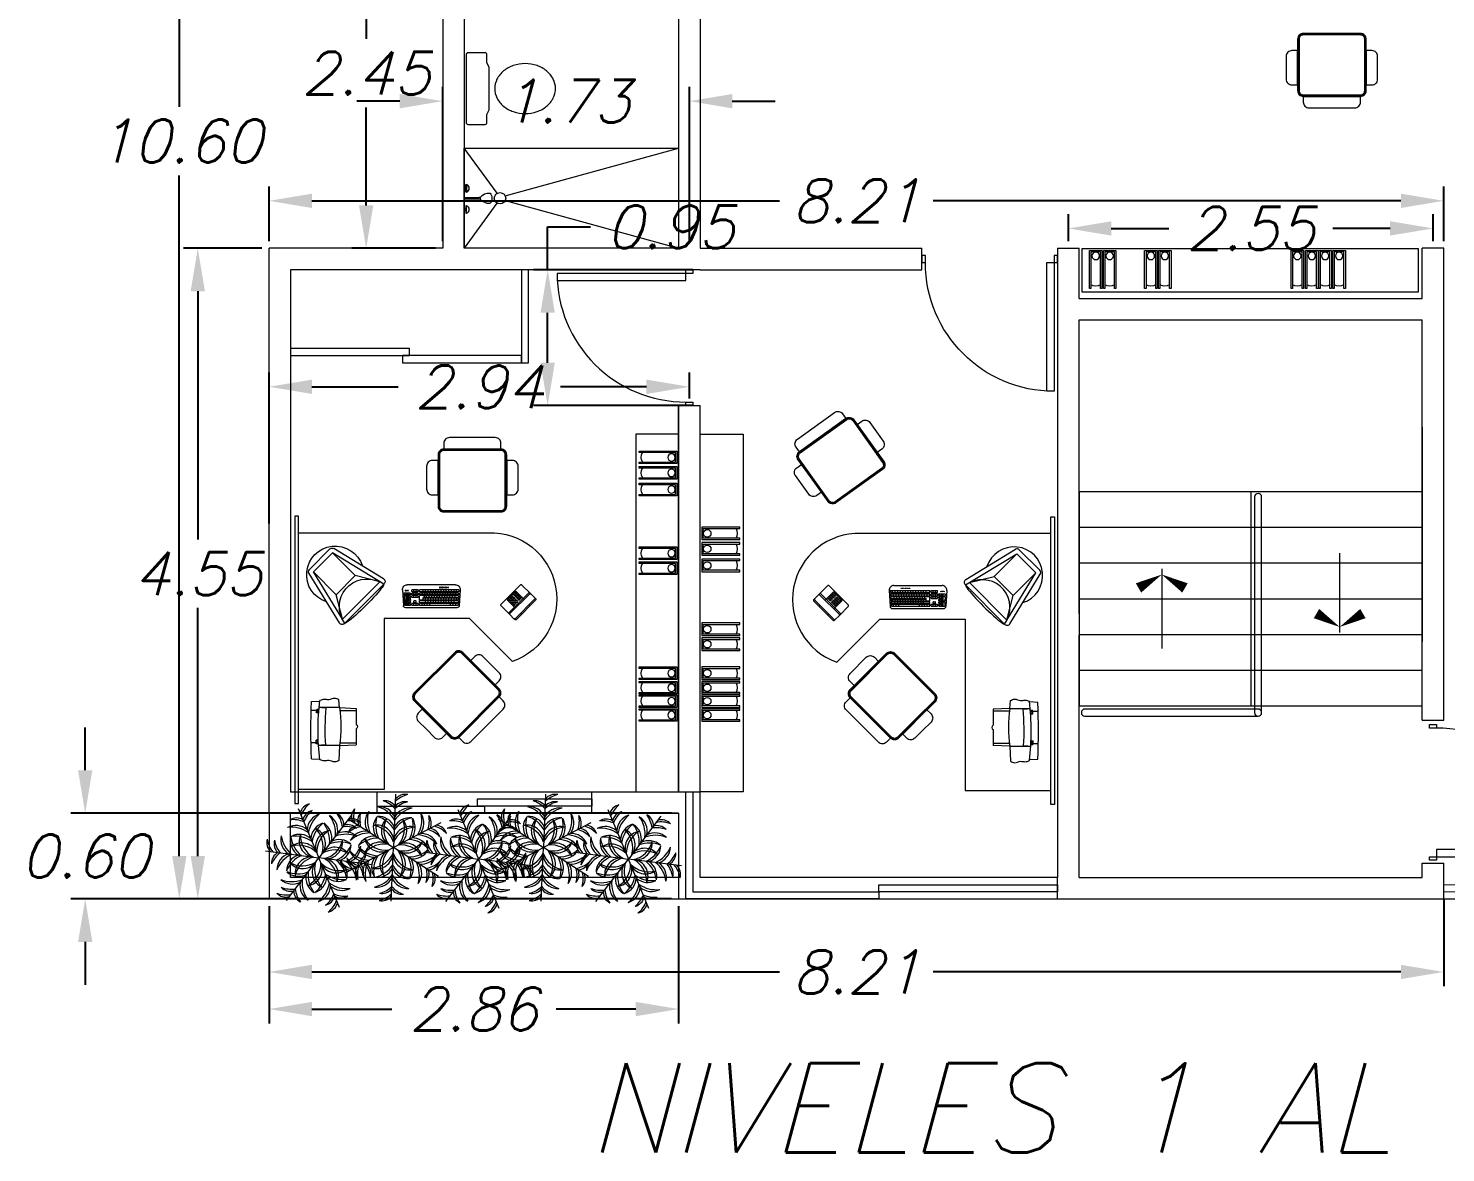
# Model space of a CAD drawing. Header units: millimetres. Extents: x 94 to 362, y 157 to 221.
# Drawn here: x 331.37 to 341.28, y 184.07 to 191.93 of the extents above; entities that cross this region are included whole.
import ezdxf

# ---------------------------------------------------------------- set-up
doc = ezdxf.new("R2010")
doc.units = ezdxf.units.MM
doc.layers.get('0').update_dxf_attribs({"lineweight": 9})
doc.layers.get('Defpoints').update_dxf_attribs({"lineweight": 9})
for name, color, linetype, lineweight in [('ARBOL', 3, 'Continuous', 9), ('eq', 5, 'Continuous', 9), ('puertas y muebles', 6, 'Continuous', 9)]:
    doc.layers.add(name, color=color, linetype=linetype, lineweight=lineweight)
doc.styles.get("Standard").update_dxf_attribs({"font": 'romans.shx', "oblique": 15})
doc.dimstyles.get("Standard").update_dxf_attribs({"dimtxt": 0.3, "dimasz": 0.3, "dimexe": 0.1, "dimexo": 0.05, "dimgap": 0.09, "dimtad": 0, "dimtih": 1, "dimtoh": 1, "dimzin": 0, "dimdsep": 46, "dimtxsty": 'Standard', "dimcen": 0.09, "dimadec": 0, "dimazin": 0, "dimtfac": 1, "dimtofl": 0, "dimtmove": 0, "dimatfit": 3, "dimfxl": 1, "dimtolj": 1, "dimtzin": 0, "dimarcsym": 0})

# ---------------------------------------------------------------- blocks, each defined once
blk = doc.blocks.new('S39')
for points in [[(-0.25, -0.1), (-0.25, -0.05, -0.414214), (-0.2, 0), (0.2, 0, -0.414214), (0.25, -0.05), (0.25, -0.1), (-0.25, -0.1)], [(-0.3, -0.4), (-0.3, -0.15, -0.414214), (-0.25, -0.1), (0.25, -0.1, -0.414214), (0.3, -0.15), (0.3, -0.6, -0.414214), (0.25, -0.65), (-0.25, -0.65, -0.414214), (-0.3, -0.6), (-0.3, -0.4)], [(-0.4, -0.35), (-0.4, -0.25, -0.414214), (-0.35, -0.2), (-0.3, -0.2), (-0.3, -0.5), (-0.35, -0.5, -0.414214), (-0.4, -0.45), (-0.4, -0.35)], [(0.3, -0.35), (0.3, -0.2), (0.35, -0.2, -0.414214), (0.4, -0.25), (0.4, -0.45, -0.414214), (0.35, -0.5), (0.3, -0.5), (0.3, -0.35)]]:
    blk.add_lwpolyline(points, format="xyb")
for points in [[(-0.296, -0.4), (-0.296, -0.15, -0.414214), (-0.25, -0.104), (0.25, -0.104, -0.414214), (0.296, -0.15), (0.296, -0.6, -0.414214), (0.25, -0.646), (-0.25, -0.646, -0.414214), (-0.296, -0.6)], [(-0.287, -0.4), (-0.287, -0.15, -0.414214), (-0.25, -0.113), (0.25, -0.113, -0.414214), (0.287, -0.15), (0.287, -0.6, -0.414214), (0.25, -0.637), (-0.25, -0.637, -0.414214), (-0.287, -0.6)]]:
    blk.add_lwpolyline(points, format="xyb", close=True)
blk = doc.blocks.new('MODULO_ESQUINERO')
at = {"layer": 'puertas y muebles'}
for p, q in [((0.2576, -0.0778), (0.114, -0.2212)), ((0.6314, -0.2867), (0.2853, -0.0745)), ((1.1809, -0.0917), (1.1784, -0.1501)), ((1.2434, -0.1284), (1.2434, -0.0896)), ((1.4684, -0.125), (1.4684, -0.0885)), ((1.5809, -0.0917), (1.5834, -0.1501)), ((0.2749, -0.1051), (0.1413, -0.2385)), ((0.4338, -0.2643), (0.2749, -0.1051)), ((0.6051, -0.3076), (0.2749, -0.1051)), ((1.2234, -0.2877), (1.2234, -0.1452)), ((1.2259, -0.1952), (1.2259, -0.1651)), ((1.2359, -0.1441), (1.2359, -0.129)), ((1.2434, -0.1434), (1.2434, -0.1284)), ((1.2534, -0.1426), (1.2534, -0.1276)), ((1.2609, -0.1395), (1.2609, -0.127)), ((1.4509, -0.1367), (1.4509, -0.1242)), ((1.4584, -0.1395), (1.4584, -0.1245)), ((1.4684, -0.14), (1.4684, -0.125)), ((1.4759, -0.1404), (1.4759, -0.1254)), ((1.4859, -0.1911), (1.4859, -0.1611)), ((1.4884, -0.2877), (1.4884, -0.1412)), ((0.3224, -0.5952), (0.1107, -0.2488)), ((0.3602, -0.5967), (0.1413, -0.2385)), ((0.3002, -0.3977), (0.1413, -0.2385)), ((0.4338, -0.2643), (0.3002, -0.3977)), ((0.6051, -0.3076), (0.4338, -0.2643)), ((1.2234, -0.2877), (1.1684, -0.2827)), ((1.2234, -0.2877), (1.2284, -0.4039)), ((1.2434, -0.2905), (1.2434, -0.4039)), ((1.4684, -0.2905), (1.4684, -0.4039)), ((1.4884, -0.2877), (1.4834, -0.4039)), ((1.4884, -0.2877), (1.5934, -0.2827)), ((0.6051, -0.3076), (0.3433, -0.5691)), ((0.6355, -0.3218), (0.3575, -0.5994)), ((0.3433, -0.5691), (0.3002, -0.3977)), ((1.2284, -0.4039), (1.3407, -0.4039)), ((1.3712, -0.4039), (1.4834, -0.4039)), ((0.3642, -1.0976), (0.3642, -0.7611)), ((0.399, -0.7282), (0.5089, -0.7341)), ((0.4222, -0.7817), (0.4222, -0.7402)), ((0.4354, -0.7531), (0.4222, -0.7531)), ((0.4354, -0.7632), (0.4222, -0.7632)), ((0.4354, -0.7734), (0.4222, -0.7734)), ((0.4335, -0.7835), (0.424, -0.7835)), ((0.4241, -0.7383), (0.4336, -0.7389)), ((0.4354, -0.7817), (0.4354, -0.7407)), ((0.4404, -0.7817), (0.4404, -0.7412)), ((0.4719, -0.7531), (0.4404, -0.7531)), ((0.4536, -0.7632), (0.4404, -0.7632)), ((0.4536, -0.7734), (0.4404, -0.7734)), ((0.4518, -0.7835), (0.4423, -0.7835)), ((0.4424, -0.7393), (0.4701, -0.7408)), ((0.4536, -0.7817), (0.4536, -0.7531)), ((0.4587, -0.7817), (0.4587, -0.7531)), ((0.4719, -0.7632), (0.4587, -0.7632)), ((0.4719, -0.7734), (0.4587, -0.7734)), ((0.47, -0.7835), (0.4606, -0.7835)), ((0.4719, -0.7817), (0.4719, -0.7427)), ((0.4769, -0.7817), (0.4769, -0.7432)), ((0.5084, -0.7531), (0.4769, -0.7531)), ((0.4901, -0.7632), (0.4769, -0.7632)), ((0.4901, -0.7734), (0.4769, -0.7734)), ((0.4883, -0.7835), (0.4788, -0.7835)), ((0.4789, -0.7413), (0.5066, -0.7428)), ((0.4901, -0.7817), (0.4901, -0.7531)), ((0.4952, -0.7817), (0.4952, -0.7531)), ((0.5084, -0.7632), (0.4952, -0.7632)), ((0.5084, -0.7734), (0.4952, -0.7734)), ((0.5065, -0.7835), (0.4971, -0.7835)), ((0.5084, -0.7817), (0.5084, -0.7447)), ((0.5254, -1.1081), (0.5254, -0.7506)), ((0.3994, -0.8358), (0.3994, -0.795)), ((0.4126, -0.808), (0.3994, -0.808)), ((0.4126, -0.8228), (0.3994, -0.8228)), ((0.3994, -1.1205), (0.3994, -0.8491)), ((0.4126, -0.8719), (0.3994, -0.8719)), ((0.4126, -0.89), (0.3994, -0.89)), ((0.4107, -0.7931), (0.4013, -0.7931)), ((0.4107, -0.8376), (0.4013, -0.8376)), ((0.4107, -0.8472), (0.4013, -0.8472)), ((0.4126, -0.8358), (0.4126, -0.795)), ((0.4126, -1.12), (0.4126, -0.8491)), ((0.4222, -0.8358), (0.4222, -0.795)), ((0.4354, -0.808), (0.4222, -0.808)), ((0.4354, -0.8228), (0.4222, -0.8228)), ((0.4222, -1.1185), (0.4222, -0.8491)), ((0.4354, -0.8654), (0.4222, -0.8654)), ((0.4354, -0.8835), (0.4222, -0.8835)), ((0.4335, -0.7931), (0.424, -0.7931)), ((0.4335, -0.8376), (0.424, -0.8376)), ((0.4335, -0.8472), (0.424, -0.8472)), ((0.4354, -0.8358), (0.4354, -0.795)), ((0.4354, -1.118), (0.4354, -0.8491)), ((0.4404, -0.8358), (0.4404, -0.795)), ((0.4536, -0.808), (0.4404, -0.808)), ((0.4536, -0.8228), (0.4404, -0.8228)), ((0.4404, -1.1175), (0.4404, -0.8491)), ((0.4536, -0.8814), (0.4404, -0.8814)), ((0.4518, -0.7931), (0.4423, -0.7931)), ((0.4518, -0.8376), (0.4423, -0.8376)), ((0.47, -0.8472), (0.4423, -0.8472)), ((0.4536, -0.8358), (0.4536, -0.795)), ((0.4536, -1.117), (0.4536, -0.8719)), ((0.4719, -0.8719), (0.4536, -0.8719)), ((0.4587, -1.1165), (0.4587, -0.8719)), ((0.4719, -0.89), (0.4587, -0.89)), ((0.4719, -1.116), (0.4719, -0.8491)), ((0.4769, -0.8209), (0.4769, -0.8098)), ((0.4769, -1.1155), (0.4769, -0.8491)), ((0.4901, -0.89), (0.4769, -0.89)), ((0.4883, -0.808), (0.4788, -0.808)), ((0.4883, -0.8228), (0.4788, -0.8228)), ((0.4883, -0.8472), (0.4788, -0.8472)), ((0.4901, -0.8209), (0.4901, -0.8098)), ((0.4901, -1.115), (0.4901, -0.8491)), ((0.4952, -0.8358), (0.4952, -0.795)), ((0.5084, -0.808), (0.4952, -0.808)), ((0.5084, -0.8228), (0.4952, -0.8228)), ((0.4952, -1.1146), (0.4952, -0.8491)), ((0.5084, -0.865), (0.4952, -0.865)), ((0.5084, -0.883), (0.4952, -0.883)), ((0.5065, -0.7931), (0.4971, -0.7931)), ((0.5065, -0.8376), (0.4971, -0.8376)), ((0.5065, -0.8472), (0.4971, -0.8472)), ((0.5084, -0.8358), (0.5084, -0.795)), ((0.5084, -1.114), (0.5084, -0.8491)), ((0.4126, -0.9081), (0.3994, -0.9081)), ((0.4126, -0.9261), (0.3994, -0.9261)), ((0.4126, -0.9442), (0.3994, -0.9442)), ((0.4126, -0.9622), (0.3994, -0.9622)), ((0.4126, -0.9803), (0.3994, -0.9803)), ((0.4354, -0.9015), (0.4222, -0.9015)), ((0.4354, -0.9196), (0.4222, -0.9196)), ((0.4354, -0.9376), (0.4222, -0.9376)), ((0.4354, -0.9557), (0.4222, -0.9557)), ((0.4354, -0.9737), (0.4222, -0.9737)), ((0.4536, -0.8971), (0.4404, -0.8971)), ((0.4536, -0.9152), (0.4404, -0.9152)), ((0.4536, -0.9332), (0.4404, -0.9332)), ((0.4536, -0.9513), (0.4404, -0.9513)), ((0.4536, -0.9694), (0.4404, -0.9694)), ((0.4536, -0.9874), (0.4404, -0.9874)), ((0.4719, -0.9081), (0.4587, -0.9081)), ((0.4719, -0.9261), (0.4587, -0.9261)), ((0.4719, -0.9442), (0.4587, -0.9442)), ((0.4719, -0.9622), (0.4587, -0.9622)), ((0.4719, -0.9803), (0.4587, -0.9803)), ((0.4901, -0.9081), (0.4769, -0.9081)), ((0.4901, -0.9261), (0.4769, -0.9261)), ((0.4901, -0.9442), (0.4769, -0.9442)), ((0.4901, -0.9622), (0.4769, -0.9622)), ((0.4901, -0.9803), (0.4769, -0.9803)), ((0.5084, -0.9011), (0.4952, -0.9011)), ((0.5084, -0.9191), (0.4952, -0.9191)), ((0.4126, -0.9984), (0.3994, -0.9984)), ((0.4126, -1.0164), (0.3994, -1.0164)), ((0.4126, -1.0345), (0.3994, -1.0345)), ((0.4126, -1.0525), (0.3994, -1.0525)), ((0.4126, -1.0706), (0.3994, -1.0706)), ((0.4126, -1.0887), (0.3994, -1.0887)), ((0.4354, -0.9918), (0.4222, -0.9918)), ((0.4354, -1.0099), (0.4222, -1.0099)), ((0.4354, -1.0279), (0.4222, -1.0279)), ((0.4354, -1.046), (0.4222, -1.046)), ((0.4354, -1.064), (0.4222, -1.064)), ((0.4354, -1.0821), (0.4222, -1.0821)), ((0.4536, -1.0055), (0.4404, -1.0055)), ((0.4536, -1.0235), (0.4404, -1.0235)), ((0.4536, -1.0416), (0.4404, -1.0416)), ((0.4536, -1.0597), (0.4404, -1.0597)), ((0.4536, -1.0777), (0.4404, -1.0777)), ((0.4719, -0.9984), (0.4587, -0.9984)), ((0.4719, -1.0164), (0.4587, -1.0164)), ((0.4719, -1.0345), (0.4587, -1.0345)), ((0.4719, -1.0525), (0.4587, -1.0525)), ((0.4719, -1.0706), (0.4587, -1.0706)), ((0.4719, -1.0887), (0.4587, -1.0887)), ((0.4901, -0.9984), (0.4769, -0.9984)), ((0.4901, -1.0164), (0.4769, -1.0164)), ((0.4901, -1.0345), (0.4769, -1.0345)), ((0.4901, -1.0525), (0.4769, -1.0525)), ((0.4901, -1.0706), (0.4769, -1.0706)), ((0.4901, -1.0887), (0.4769, -1.0887)), ((0.5084, -1.0636), (0.4952, -1.0636)), ((0.5084, -1.0817), (0.4952, -1.0817)), ((0.399, -1.1305), (0.5089, -1.1246)), ((0.4126, -1.1069), (0.3994, -1.1069)), ((0.4014, -1.1224), (0.4108, -1.1218)), ((0.4354, -1.1004), (0.4222, -1.1004)), ((0.4241, -1.1204), (0.4336, -1.1199)), ((0.4536, -1.0958), (0.4404, -1.0958)), ((0.4424, -1.1194), (0.4519, -1.1189)), ((0.4719, -1.1069), (0.4587, -1.1069)), ((0.4607, -1.1184), (0.4701, -1.1179)), ((0.4789, -1.1174), (0.4884, -1.1169)), ((0.5084, -1.1), (0.4952, -1.1)), ((0.4972, -1.1164), (0.5066, -1.1159)), ((0.5271, -1.5184), (0.4684, -1.4597)), ((0.4083, -1.5198), (0.467, -1.5785)), ((0.5696, -1.5608), (0.5625, -1.5537)), ((0.5024, -1.6138), (0.5095, -1.6209))]:
    blk.add_line(p, q, dxfattribs=at)
blk.add_lwpolyline([(-0.1155, 0.0257), (1.8946, 0.0257), (1.8946, 0), (-0.1155, 0)], close=True, dxfattribs=at)
for points in [[(0, -1.3288, 0.858271), (0.9, -1.4968), (0.6, -1.1968), (0.6, -0.6), (1.7968, -0.6), (1.7968, 0), (0.6, 0), (0, 0), (0, -1.3587)], [(0.5731, -1.4795), (0.5095, -1.4158, 0.414214), (0.5024, -1.4158), (0.3645, -1.5537, 0.414214), (0.3645, -1.5608), (0.4281, -1.6244)], [(0.4564, -1.6527), (0.4635, -1.6598, 0.414214), (0.4706, -1.6598), (0.6085, -1.5219, 0.414214), (0.6085, -1.5148), (0.6014, -1.5078)]]:
    blk.add_lwpolyline(points, format="xyb", dxfattribs=at)
for points in [[(0.4684, -1.4597), (0.4083, -1.5198)], [(0.4175, -1.6138), (0.5625, -1.4689)]]:
    blk.add_lwpolyline(points, dxfattribs=at)
blk.add_lwpolyline([(0.6014, -1.5078), (0.5731, -1.4795, 0.414214), (0.566, -1.4795), (0.4281, -1.6174, 0.414214), (0.4281, -1.6244), (0.4564, -1.6527, 0.414214), (0.4635, -1.6527), (0.6014, -1.5148, 0.414214)], format="xyb", close=True, dxfattribs=at)
for centre, radius in [((0.4051, -0.7481), 0.0022), ((0.4051, -0.7576), 0.0022), ((0.4051, -0.7672), 0.0022), ((0.3836, -0.9892), 0.0022), ((0.3836, -0.9988), 0.0022), ((0.3836, -1.0083), 0.0022), ((0.3836, -1.0179), 0.0022), ((0.3836, -1.0275), 0.0022), ((0.3836, -1.0371), 0.0022), ((0.3836, -1.0466), 0.0022), ((0.46, -1.4866), 0.005), ((0.4706, -1.4759), 0.005), ((0.4812, -1.4866), 0.005), ((0.4246, -1.5219), 0.005), ((0.4352, -1.5113), 0.005), ((0.4352, -1.5325), 0.005), ((0.4458, -1.5219), 0.005), ((0.4458, -1.5431), 0.005), ((0.4494, -1.4972), 0.005), ((0.4564, -1.5325), 0.005), ((0.4564, -1.5537), 0.005), ((0.46, -1.5078), 0.005), ((0.467, -1.5431), 0.005), ((0.4706, -1.4972), 0.005), ((0.4706, -1.5184), 0.005), ((0.4812, -1.5078), 0.005), ((0.4812, -1.529), 0.005), ((0.4918, -1.4972), 0.005), ((0.4918, -1.5184), 0.005), ((0.5024, -1.5078), 0.005)]:
    blk.add_circle(centre, radius, dxfattribs=at)
for centre, radius, start, end in [((0.2934, -0.2573), 0.1997, 17.82668, 252.08276), ((0.2735, -0.0937), 0.0225, 58.48127, 134.95472), ((1.3809, -5.0408), 4.9531, 87.68585, 92.31415), ((1.3809, -1.7954), 1.6577, 82.80817, 97.19183), ((1.3809, -1.7954), 1.6077, 86.25533, 95.53251), ((1.3809, -1.7954), 1.6727, 94.11393, 94.97297), ((1.3809, -1.7954), 1.6602, 94.14496, 94.40451), ((1.3809, -1.7954), 1.6727, 86.74418, 87.60157), ((1.3809, -1.7954), 1.6602, 87.32441, 87.5835), ((0.1299, -0.2371), 0.0225, 134.95472, 211.42817), ((0.6196, -0.3059), 0.0225, 314.95472, 58.48127), ((1.3559, 0.5851), 0.8828, 261.36794, 278.63206), ((1.3559, -0.3972), 0.0166, 203.49127, 336.50873), ((0.3416, -0.5835), 0.0225, 211.42817, 314.95472), ((0.3972, -0.7611), 0.033, 86.90594, 180), ((0.424, -0.7402), 0.00187, 86.90594, 180), ((0.424, -0.7817), 0.00187, 180, 270), ((0.4335, -0.7817), 0.00187, 270, 360), ((0.4335, -0.7407), 0.00187, 360, 86.90594), ((0.4423, -0.7412), 0.00187, 86.90594, 180), ((0.4423, -0.7817), 0.00187, 180, 270), ((0.4518, -0.7817), 0.00187, 270, 360), ((0.4606, -0.7817), 0.00187, 180, 270), ((0.47, -0.7817), 0.00187, 270, 360), ((0.47, -0.7427), 0.00187, 360, 86.90594), ((0.4788, -0.7432), 0.00187, 86.90594, 180), ((0.4788, -0.7817), 0.00187, 180, 270), ((0.4883, -0.7817), 0.00187, 270, 360), ((0.4971, -0.7817), 0.00187, 180, 270), ((0.5065, -0.7817), 0.00187, 270, 360), ((0.5065, -0.7447), 0.00187, 360, 86.90594), ((0.5089, -0.7506), 0.0165, 0, 90), ((0.4013, -0.795), 0.00187, 90, 180), ((0.4013, -0.8358), 0.00187, 180, 270), ((0.4013, -0.8491), 0.00187, 90, 180), ((0.4107, -0.795), 0.00187, 360, 90), ((0.4107, -0.8358), 0.00187, 270, 360), ((0.4107, -0.8491), 0.00187, 360, 90), ((0.424, -0.795), 0.00187, 90, 180), ((0.424, -0.8358), 0.00187, 180, 270), ((0.424, -0.8491), 0.00187, 90, 180), ((0.4335, -0.795), 0.00187, 360, 90), ((0.4335, -0.8358), 0.00187, 270, 360), ((0.4335, -0.8491), 0.00187, 360, 90), ((0.4423, -0.795), 0.00187, 90, 180), ((0.4423, -0.8358), 0.00187, 180, 270), ((0.4423, -0.8491), 0.00187, 90, 180), ((0.4518, -0.795), 0.00187, 360, 90), ((0.4518, -0.8358), 0.00187, 270, 360), ((0.47, -0.8491), 0.00187, 360, 90), ((0.4788, -0.8098), 0.00187, 90, 180), ((0.4788, -0.8209), 0.00187, 180, 270), ((0.4788, -0.8491), 0.00187, 90, 180), ((0.4883, -0.8098), 0.00187, 360, 90), ((0.4883, -0.8209), 0.00187, 270, 360), ((0.4883, -0.8491), 0.00187, 360, 90), ((0.4971, -0.795), 0.00187, 90, 180), ((0.4971, -0.8358), 0.00187, 180, 270), ((0.4971, -0.8491), 0.00187, 90, 180), ((0.5065, -0.795), 0.00187, 360, 90), ((0.5065, -0.8358), 0.00187, 270, 360), ((0.5065, -0.8491), 0.00187, 360, 90), ((0.3972, -1.0976), 0.033, 180, 273.09408), ((0.4013, -1.1205), 0.00187, 180, 273.09408), ((0.4107, -1.12), 0.00187, 273.09408, 360), ((0.424, -1.1185), 0.00187, 180, 273.09408), ((0.4335, -1.118), 0.00187, 273.09408, 360), ((0.4423, -1.1175), 0.00187, 180, 273.09408), ((0.4518, -1.117), 0.00187, 273.09408, 360), ((0.4606, -1.1165), 0.00187, 180, 273.09408), ((0.47, -1.116), 0.00187, 273.09408, 360), ((0.4788, -1.1155), 0.00187, 180, 273.09408), ((0.4883, -1.115), 0.00187, 273.09408, 360), ((0.4971, -1.1146), 0.00187, 180, 273.09408), ((0.5065, -1.114), 0.00187, 273.09408, 360), ((0.5089, -1.1081), 0.0165, 270, 0)]:
    blk.add_arc(centre, radius, start, end, dxfattribs=at)
for centre, major_axis, ratio, start_param, end_param in [((0.5265, -0.492), (-0.1304, 0.1642), 0.944097, -1.254746, 1.312394), ((0.4968, -0.4603), (-0.1366, -0.1364), 0.086668, 6.241492, 9.4576)]:
    blk.add_ellipse(centre, major_axis=major_axis, ratio=ratio, start_param=start_param, end_param=end_param, dxfattribs=at)
for points in [[(1.1684, -0.2827), (1.1584, -0.2537), (1.1684, -0.2119), (1.1659, -0.182), (1.1734, -0.1507)], [(1.5934, -0.2827), (1.6034, -0.2537), (1.5934, -0.2119), (1.5959, -0.182), (1.5884, -0.1507)]]:
    blk.add_spline(points, degree=3, dxfattribs=at)
at = {"layer": 'puertas y muebles', "xscale": 0.7999999999999582, "yscale": 0.7999999999999582, "zscale": 0.7999999999999582, "rotation": 225.0000000000057}
blk.add_blockref('S39', (1.3467, -1.3193), dxfattribs=at)
blk = doc.blocks.new('CARPETA')
at = {"layer": 'puertas y muebles'}
for points in [[(-0.0101, 0), (0, 0), (0, 0.265), (-0.0101, 0.265), (-0.0101, 0.0101), (-0.0777, 0.0101), (-0.0777, 0.265), (-0.0878, 0.265), (-0.0878, 0), (-0.0777, 0)], [(-0.0878, 0.0101), (-0.0878, 0), (0, 0)]]:
    blk.add_lwpolyline(points, dxfattribs=at)
blk.add_circle((-0.0437, 0.0381), 0.026, dxfattribs=at)
blk.add_arc((-0.0445, 0.1842), 0.0654, 58.22004, 120.48804, dxfattribs=at)
blk = doc.blocks.new('PLANTA_PLANTA')
at = {"layer": 'ARBOL', "linetype": 'ByBlock'}
for p in [(0.072, 0.495), (-0.39, 0.302), (0.469, 0.191), (-0.454, -0.193), (-0.057, -0.497), (0.405, -0.304)]:
    blk.add_line(p, (0.008, -0.001), dxfattribs=at)
for centre, radius, start, end in [((-0.044, 0.326), 0.115, 28.9198, 92.2541), ((-0.154, 0.204), 0.26, 36.7061, 66.0092), ((0.216, 0.156), 0.26, 99.2504, 128.5535), ((0.141, 0.302), 0.115, 73.0055, 136.3398), ((0.225, 0.224), 0.26, 99.2504, 128.5535), ((0.149, 0.37), 0.115, 73.0055, 136.3398), ((-0.242, 0.307), 0.115, 133.0055, 196.3398), ((-0.078, 0.299), 0.26, 159.2504, 188.5535), ((-0.188, 0.266), 0.115, 133.0055, 196.3398), ((-0.024, 0.258), 0.26, 159.2504, 188.5535), ((-0.076, 0.245), 0.16, 137.2361, 207.3809), ((0.055, 0.251), 0.268, 157.5932, 201.2586), ((-0.003, 0.189), 0.16, 137.2361, 207.3809), ((0.127, 0.196), 0.268, 157.5932, 201.2586), ((-0.216, 0.053), 0.268, 24.001, 67.6664), ((-0.12, 0.141), 0.16, 17.8787, 88.0235), ((-0.108, 0.231), 0.16, 17.8787, 88.0235), ((-0.204, 0.143), 0.268, 24.001, 67.6664), ((0.064, 0.15), 0.156, 128.9952, 229.2039), ((0.169, 0.151), 0.236, 149.442, 210.9633), ((0.249, 0.084), 0.268, 97.5932, 141.2586), ((0.179, 0.194), 0.16, 77.2361, 147.3809), ((0.026, 0.255), 0.268, 324.001, 7.6664), ((0.151, 0.215), 0.16, 317.8787, 28.0235), ((0.104, 0.241), 0.26, 336.7061, 6.0092), ((0.265, 0.207), 0.115, 328.9198, 32.2541), ((-0.301, 0.118), 0.115, 88.9198, 152.2541), ((-0.251, -0.039), 0.26, 96.7061, 126.0092), ((-0.251, 0.015), 0.16, 77.8787, 148.0235), ((-0.223, -0.113), 0.268, 84.001, 127.6664), ((-0.14, 0.065), 0.156, 356.0557, 96.2644), ((-0.214, -0.008), 0.236, 14.2963, 75.8176), ((0.167, 0.026), 0.156, 68.9952, 169.2039), ((0.22, -0.065), 0.236, 89.442, 150.9633), ((0.238, -0.006), 0.268, 97.5932, 141.2586), ((0.167, 0.104), 0.16, 77.2361, 147.3809), ((-0.11, 0.187), 0.236, 314.2963, 15.8176), ((-0.009, 0.16), 0.156, 296.0557, 36.2644), ((-0.058, 0.22), 0.268, 324.001, 7.6664), ((0.067, 0.18), 0.16, 317.8787, 28.0235), ((0.248, -0.103), 0.26, 39.2504, 68.5535), ((0.336, 0.035), 0.115, 13.0055, 76.3398), ((0.311, -0.077), 0.26, 39.2504, 68.5535), ((0.399, 0.062), 0.115, 13.0055, 76.3398), ((-0.247, 0.05), 0.16, 197.2361, 267.3809), ((-0.187, 0.166), 0.268, 217.5932, 261.2586), ((-0.179, -0.04), 0.16, 77.8787, 148.0235), ((-0.151, -0.168), 0.268, 84.001, 127.6664), ((-0.163, 0.085), 0.16, 197.2361, 267.3809), ((-0.103, 0.201), 0.268, 217.5932, 261.2586), ((-0.123, -0.095), 0.156, 56.0557, 156.2644), ((-0.097, -0.197), 0.236, 74.2963, 135.8176), ((-0.044, 0.215), 0.236, 209.442, 270.9633), ((-0.095, 0.124), 0.156, 188.9952, 289.2039), ((0.112, 0.195), 0.236, 254.2963, 315.8176), ((0.138, 0.093), 0.156, 236.0557, 336.2644), ((0.059, -0.217), 0.236, 29.442, 90.9633), ((0.11, -0.125), 0.156, 8.9952, 109.2039), ((0.118, -0.203), 0.268, 37.5932, 81.2586), ((0.178, -0.087), 0.16, 17.2361, 87.3809), ((0.202, -0.168), 0.268, 37.5932, 81.2586), ((0.262, -0.052), 0.16, 17.2361, 87.3809), ((-0.384, -0.064), 0.115, 193.0055, 256.3398), ((-0.295, 0.075), 0.26, 219.2504, 248.5535), ((-0.233, 0.101), 0.26, 219.2504, 248.5535), ((-0.321, -0.037), 0.115, 193.0055, 256.3398), ((-0.135, -0.217), 0.16, 137.8787, 208.0235), ((-0.011, -0.257), 0.268, 144.001, 187.6664), ((-0.052, -0.182), 0.16, 137.8787, 208.0235), ((-0.205, 0.063), 0.236, 269.442, 330.9633), ((-0.152, -0.028), 0.156, 248.9952, 349.2039), ((0.073, -0.222), 0.268, 144.001, 187.6664), ((0.024, -0.161), 0.156, 116.0557, 216.2644), ((0.125, -0.189), 0.236, 134.2963, 195.8176), ((0.155, -0.067), 0.156, 176.0557, 276.2644), ((0.229, 0.006), 0.236, 194.2963, 255.8176), ((-0.154, -0.153), 0.236, 329.442, 30.9633), ((-0.049, -0.152), 0.156, 308.9952, 49.2039), ((-0.112, -0.198), 0.268, 337.5932, 21.2586), ((0.019, -0.191), 0.16, 317.2361, 27.3809), ((0.166, 0.166), 0.268, 264.001, 307.6664), ((0.194, 0.038), 0.16, 257.8787, 328.0235), ((0.238, 0.111), 0.268, 264.001, 307.6664), ((0.266, -0.017), 0.16, 257.8787, 328.0235), ((-0.25, -0.209), 0.115, 148.9198, 212.2541), ((-0.089, -0.243), 0.26, 156.7061, 186.0092), ((-0.234, -0.086), 0.268, 277.5932, 321.2586), ((-0.222, 0.004), 0.268, 277.5932, 321.2586), ((-0.152, -0.106), 0.16, 257.2361, 327.3809), ((0.22, -0.145), 0.268, 204.001, 247.6664), ((0.135, -0.143), 0.16, 197.8787, 268.0235), ((0.231, -0.055), 0.268, 204.001, 247.6664), ((-0.039, -0.253), 0.268, 337.5932, 21.2586), ((0.091, -0.247), 0.16, 317.2361, 27.3809), ((0.039, -0.26), 0.26, 339.2504, 8.5535), ((0.203, -0.268), 0.115, 313.0055, 16.3398), ((0.266, 0.037), 0.26, 276.7061, 306.0092), ((0.316, -0.12), 0.115, 268.9198, 332.2541), ((0.093, -0.301), 0.26, 339.2504, 8.5535), ((-0.163, -0.196), 0.16, 257.2361, 327.3809), ((-0.201, -0.158), 0.26, 279.2504, 308.5535), ((-0.125, -0.304), 0.115, 253.0055, 316.3398), ((0.059, -0.328), 0.115, 208.9198, 272.2541), ((0.169, -0.206), 0.26, 216.7061, 246.0092), ((0.123, -0.233), 0.16, 197.8787, 268.0235), ((0.258, -0.309), 0.115, 313.0055, 16.3398), ((-0.21, -0.226), 0.26, 279.2504, 308.5535), ((-0.134, -0.372), 0.115, 253.0055, 316.3398)]:
    blk.add_arc(centre, radius, start, end, dxfattribs=at)
blk = doc.blocks.new('PUERTA90')
at = {"layer": 'puertas y muebles'}
for points in [[(0.025, -0.025), (-0.025, -0.025), (-0.025, 0), (0.025, 0)], [(0.925, -0.925), (0.925, -0.875), (0.025, -0.875), (0.025, -0.925)], [(0.025, -0.95), (-0.025, -0.95), (-0.025, -0.925), (0.025, -0.925)]]:
    blk.add_lwpolyline(points, close=True, dxfattribs=at)
blk.add_arc((0.025, -0.925), 0.9, 360, 90, dxfattribs=at)
blk = doc.blocks.new('WCPLA')
at = {"color": 0, "linetype": 'ByBlock'}
for points in [[(0, 149.3), (-15.1, 181.1), (-15.1, 237.5, 0.414214), (-27.6, 250), (-148, 250, 0.414214), (-160.5, 237.5), (-160.5, -237.5, 0.414214), (-148, -250), (-27.6, -250, 0.414214), (-15.1, -237.5), (-15.1, -181.1), (0, -149.3)], [(464.5, 0, 0.117036), (449.1, 65.2, 0.104338), (402.3, 123.7, 0.09029), (335.1, 161.2, 0.08237), (252, 175, 0.08237), (169, 161.2, 0.09029), (101.8, 123.7, 0.104338), (55, 65.2, 0.117036), (39.5, 0, 0.117036), (55, -65.2, 0.104338), (101.8, -123.7, 0.09029), (169, -161.2, 0.08237), (252, -175, 0.08237), (335.1, -161.2, 0.09029), (402.3, -123.7, 0.104338), (449.1, -65.2, 0.117036)]]:
    blk.add_lwpolyline(points, format="xyb", close=True, dxfattribs=at)
blk = doc.blocks.new('FLECHA')
blk.add_line((0, 5.95), (0, 0))
for points in [[(0, 4.89, 0, 2, 0), (-4.33, 2.39, 2, 2, 0)], [(0, 4.89, 0, 2, 0), (4.33, 2.39, 2, 2, 0)]]:
    blk.add_lwpolyline(points, format="xyseb")
blk = doc.blocks.new('REGADERA2')
at = {"layer": 'puertas y muebles'}
for p, q in [((0.2309, 0.3847), (0, 0.7)), ((0.2872, 0.3667), (1.5, 0.7)), ((-0.0005, 0.4229), (0.0108, 0.4229)), ((-0.0005, 0.4132), (0.0108, 0.4132)), ((0, 0.3546), (0.1025, 0.3546)), ((0, 0.3454), (0.1025, 0.3454)), ((0.2291, 0.3164), (0, 0)), ((0.2875, 0.334), (1.5, 0)), ((-0.0005, 0.2777), (0.0108, 0.2777)), ((-0.0005, 0.268), (0.0108, 0.268))]:
    blk.add_line(p, q, dxfattribs=at)
for points in [[(0, 0.7), (1.5, 0.7), (1.5, 0), (0, 0)], [(0.0108, 0.393), (0.0108, 0.4456), (0.0172, 0.4456), (0.0172, 0.393)], [(0.0108, 0.2978), (0.0108, 0.2453), (0.0172, 0.2453), (0.0172, 0.2978)], [(0.1025, 0.3427), (0.1025, 0.3573), (0.113, 0.3573), (0.113, 0.3427)]]:
    blk.add_lwpolyline(points, close=True, dxfattribs=at)
blk.add_lwpolyline([(0.113, 0.3566, -0.245995), (0.1809, 0.3866, -0.165677), (0.1946, 0.3497, -0.161696), (0.1815, 0.3135, -0.247972), (0.113, 0.3434)], format="xyb", dxfattribs=at)
blk.add_circle((0.2508, 0.35), 0.04, dxfattribs=at)
for centre in [(0.0073, 0.4193), (0.0073, 0.2715)]:
    blk.add_arc(centre, 0.0281, 290.64524, 69.35476, dxfattribs=at)
blk = doc.blocks.new('*D36')
at = {"layer": 'Defpoints', "color": 0, "lineweight": -2, "transparency": 16777216}
for p, q in [((333.0066, 196.4457), (332.3293, 196.4457)), ((332.4293, 196.1457), (332.4293, 191.3857)), ((332.4293, 186.1457), (332.4293, 190.9057)), ((333.0066, 185.8457), (332.3293, 185.8457))]:
    blk.add_line(p, q, dxfattribs=at)
at = {"layer": 'Defpoints', "color": 0, "transparency": 16777216}
for p in [(332.4293, 196.4457), (333.0566, 196.4457), (333.0566, 185.8457)]:
    blk.add_point(p, dxfattribs=at)
for points in [[(332.3793, 196.1457), (332.4793, 196.1457), (332.4293, 196.4457)], [(332.3793, 186.1457), (332.4793, 186.1457), (332.4293, 185.8457)]]:
    blk.add_solid(points, dxfattribs=at)
at = {"layer": 'Defpoints', "color": 0, "transparency": 16777216, "insert": (332.4293, 191.1457), "char_height": 0.3, "attachment_point": 5}
blk.add_mtext('\\A1;10.60', dxfattribs=at)
blk = doc.blocks.new('*D42')
at = {"layer": 'Defpoints', "color": 0, "lineweight": -2, "transparency": 16777216}
for p, q in [((341.271, 185.8457), (341.271, 185.2355)), ((333.0566, 185.7957), (333.0566, 185.2355)), ((333.3566, 185.3355), (336.627, 185.3355)), ((340.971, 185.3355), (337.7006, 185.3355))]:
    blk.add_line(p, q, dxfattribs=at)
at = {"layer": 'Defpoints', "color": 0, "transparency": 16777216}
for p in [(333.0566, 185.8457), (341.271, 185.8957), (341.271, 185.3355)]:
    blk.add_point(p, dxfattribs=at)
for points in [[(333.3566, 185.3855), (333.3566, 185.2855), (333.0566, 185.3355)], [(340.971, 185.3855), (340.971, 185.2855), (341.271, 185.3355)]]:
    blk.add_solid(points, dxfattribs=at)
at = {"layer": 'Defpoints', "color": 0, "transparency": 16777216, "insert": (337.1638, 185.3355), "char_height": 0.3, "attachment_point": 5}
blk.add_mtext('\\A1;8.21', dxfattribs=at)
blk = doc.blocks.new('*D49')
at = {"layer": 'Defpoints', "color": 0, "lineweight": -2, "transparency": 16777216}
for p, q in [((333.0066, 190.3957), (332.4583, 190.3957)), ((332.5583, 190.0957), (332.5583, 188.3607)), ((332.5583, 186.1457), (332.5583, 187.8807)), ((333.0066, 185.8457), (332.4583, 185.8457))]:
    blk.add_line(p, q, dxfattribs=at)
at = {"layer": 'Defpoints', "color": 0, "transparency": 16777216}
for p in [(332.5583, 190.3957), (333.0566, 190.3957), (333.0566, 185.8457)]:
    blk.add_point(p, dxfattribs=at)
for points in [[(332.5083, 190.0957), (332.6083, 190.0957), (332.5583, 190.3957)], [(332.5083, 186.1457), (332.6083, 186.1457), (332.5583, 185.8457)]]:
    blk.add_solid(points, dxfattribs=at)
at = {"layer": 'Defpoints', "color": 0, "transparency": 16777216, "insert": (332.5583, 188.1207), "char_height": 0.3, "attachment_point": 5}
blk.add_mtext('\\A1;4.55', dxfattribs=at)
blk = doc.blocks.new('*D50')
at = {"layer": 'Defpoints', "color": 0, "lineweight": -2, "transparency": 16777216}
for p, q in [((334.221, 192.8457), (333.6358, 192.8457)), ((333.7358, 192.5457), (333.7358, 191.8607)), ((333.7358, 190.6957), (333.7358, 191.3807)), ((334.221, 190.3957), (333.6358, 190.3957))]:
    blk.add_line(p, q, dxfattribs=at)
at = {"layer": 'Defpoints', "color": 0, "transparency": 16777216}
for p in [(333.7358, 192.8457), (334.271, 192.8457), (334.271, 190.3957)]:
    blk.add_point(p, dxfattribs=at)
for points in [[(333.6858, 192.5457), (333.7858, 192.5457), (333.7358, 192.8457)], [(333.6858, 190.6957), (333.7858, 190.6957), (333.7358, 190.3957)]]:
    blk.add_solid(points, dxfattribs=at)
at = {"layer": 'Defpoints', "color": 0, "transparency": 16777216, "insert": (333.7358, 191.6207), "char_height": 0.3, "attachment_point": 5}
blk.add_mtext('\\A1;2.45', dxfattribs=at)
blk = doc.blocks.new('*D52')
at = {"layer": 'Defpoints', "color": 0, "lineweight": -2, "transparency": 16777216}
for p, q in [((334.271, 190.4457), (334.271, 191.5247)), ((335.996, 190.4457), (335.996, 191.5247)), ((333.971, 191.4247), (333.671, 191.4247)), ((336.296, 191.4247), (336.596, 191.4247))]:
    blk.add_line(p, q, dxfattribs=at)
at = {"layer": 'Defpoints', "color": 0, "transparency": 16777216}
for p in [(335.996, 191.4247), (334.271, 190.3957), (335.996, 190.3957)]:
    blk.add_point(p, dxfattribs=at)
for points in [[(333.971, 191.4747), (333.971, 191.3747), (334.271, 191.4247)], [(336.296, 191.4747), (336.296, 191.3747), (335.996, 191.4247)]]:
    blk.add_solid(points, dxfattribs=at)
at = {"layer": 'Defpoints', "color": 0, "transparency": 16777216, "insert": (335.1335, 191.4247), "char_height": 0.3, "attachment_point": 5}
blk.add_mtext('\\A1;1.73', dxfattribs=at)
blk = doc.blocks.new('*D53')
at = {"layer": 'Defpoints', "color": 0, "lineweight": -2, "transparency": 16777216}
for p, q in [((333.0566, 190.4457), (333.0566, 190.8278)), ((341.271, 190.4457), (341.271, 190.8278)), ((333.3566, 190.7278), (336.627, 190.7278)), ((340.971, 190.7278), (337.7006, 190.7278))]:
    blk.add_line(p, q, dxfattribs=at)
at = {"layer": 'Defpoints', "color": 0, "transparency": 16777216}
for p in [(341.271, 190.7278), (333.0566, 190.3957), (341.271, 190.3957)]:
    blk.add_point(p, dxfattribs=at)
for points in [[(333.3566, 190.7778), (333.3566, 190.6778), (333.0566, 190.7278)], [(340.971, 190.7778), (340.971, 190.6778), (341.271, 190.7278)]]:
    blk.add_solid(points, dxfattribs=at)
at = {"layer": 'Defpoints', "color": 0, "transparency": 16777216, "insert": (337.1638, 190.7278), "char_height": 0.3, "attachment_point": 5}
blk.add_mtext('\\A1;8.21', dxfattribs=at)
blk = doc.blocks.new('*D54')
at = {"layer": 'Defpoints', "color": 0, "lineweight": -2, "transparency": 16777216}
for p, q in [((338.646, 190.4457), (338.646, 190.6349)), ((341.196, 190.4457), (341.196, 190.6349)), ((338.946, 190.5349), (339.348, 190.5349)), ((340.896, 190.5349), (340.4941, 190.5349))]:
    blk.add_line(p, q, dxfattribs=at)
at = {"layer": 'Defpoints', "color": 0, "transparency": 16777216}
for p in [(338.646, 190.5349), (338.646, 190.3957), (341.196, 190.3957)]:
    blk.add_point(p, dxfattribs=at)
for points in [[(338.946, 190.5849), (338.946, 190.4849), (338.646, 190.5349)], [(340.896, 190.5849), (340.896, 190.4849), (341.196, 190.5349)]]:
    blk.add_solid(points, dxfattribs=at)
at = {"layer": 'Defpoints', "color": 0, "transparency": 16777216, "insert": (339.921, 190.5349), "char_height": 0.3, "attachment_point": 5}
blk.add_mtext('\\A1;2.55', dxfattribs=at)
blk = doc.blocks.new('*D55')
at = {"layer": 'Defpoints', "color": 0, "lineweight": -2, "transparency": 16777216}
for p, q in [((333.0566, 188.4707), (333.0566, 189.5274)), ((335.996, 189.3457), (335.996, 189.5274)), ((333.3566, 189.4274), (333.9586, 189.4274)), ((335.696, 189.4274), (335.094, 189.4274))]:
    blk.add_line(p, q, dxfattribs=at)
at = {"layer": 'Defpoints', "color": 0, "transparency": 16777216}
for p in [(335.996, 189.4274), (335.996, 189.2957), (333.0566, 188.4207)]:
    blk.add_point(p, dxfattribs=at)
for points in [[(333.3566, 189.4774), (333.3566, 189.3774), (333.0566, 189.4274)], [(335.696, 189.4774), (335.696, 189.3774), (335.996, 189.4274)]]:
    blk.add_solid(points, dxfattribs=at)
at = {"layer": 'Defpoints', "color": 0, "transparency": 16777216, "insert": (334.5263, 189.4274), "char_height": 0.3, "attachment_point": 5}
blk.add_mtext('\\A1;2.94', dxfattribs=at)
blk = doc.blocks.new('*D56')
at = {"layer": 'Defpoints', "color": 0, "lineweight": -2, "transparency": 16777216}
for p, q in [((335.005, 190.2457), (335.005, 190.5457)), ((335.005, 190.5457), (335.305, 190.5457)), ((336.021, 190.2457), (334.905, 190.2457)), ((335.005, 189.5957), (335.005, 189.9457)), ((336.021, 189.2957), (334.905, 189.2957))]:
    blk.add_line(p, q, dxfattribs=at)
at = {"layer": 'Defpoints', "color": 0, "transparency": 16777216}
for p in [(335.005, 190.2457), (336.071, 190.2457), (336.071, 189.2957)]:
    blk.add_point(p, dxfattribs=at)
for points in [[(334.955, 189.9457), (335.055, 189.9457), (335.005, 190.2457)], [(334.955, 189.5957), (335.055, 189.5957), (335.005, 189.2957)]]:
    blk.add_solid(points, dxfattribs=at)
at = {"layer": 'Defpoints', "color": 0, "transparency": 16777216, "insert": (335.8632, 190.5457), "char_height": 0.3, "attachment_point": 5}
blk.add_mtext('\\A1;0.95', dxfattribs=at)
blk = doc.blocks.new('*D66')
at = {"layer": 'Defpoints', "color": 0, "lineweight": -2, "transparency": 16777216}
for p, q in [((331.7713, 186.7457), (331.7713, 187.0457)), ((335.871, 186.4457), (331.6713, 186.4457)), ((335.871, 185.8457), (331.6713, 185.8457)), ((331.7713, 185.5457), (331.7713, 185.2457))]:
    blk.add_line(p, q, dxfattribs=at)
at = {"layer": 'Defpoints', "color": 0, "transparency": 16777216}
for p in [(331.7713, 186.4457), (335.921, 186.4457), (335.921, 185.8457)]:
    blk.add_point(p, dxfattribs=at)
for points in [[(331.7213, 186.7457), (331.8213, 186.7457), (331.7713, 186.4457)], [(331.7213, 185.5457), (331.8213, 185.5457), (331.7713, 185.8457)]]:
    blk.add_solid(points, dxfattribs=at)
at = {"layer": 'Defpoints', "color": 0, "transparency": 16777216, "insert": (331.7713, 186.1457), "char_height": 0.3, "attachment_point": 5}
blk.add_mtext('\\A1;0.60', dxfattribs=at)
blk = doc.blocks.new('*D67')
at = {"layer": 'Defpoints', "color": 0, "lineweight": -2, "transparency": 16777216}
for p, q in [((333.0566, 185.7957), (333.0566, 184.9759)), ((335.921, 185.7957), (335.921, 184.9759)), ((333.3566, 185.0759), (333.9144, 185.0759)), ((335.621, 185.0759), (335.0633, 185.0759))]:
    blk.add_line(p, q, dxfattribs=at)
at = {"layer": 'Defpoints', "color": 0, "transparency": 16777216}
for p in [(333.0566, 185.8457), (335.921, 185.8457), (335.921, 185.0759)]:
    blk.add_point(p, dxfattribs=at)
for points in [[(333.3566, 185.1259), (333.3566, 185.0259), (333.0566, 185.0759)], [(335.621, 185.1259), (335.621, 185.0259), (335.921, 185.0759)]]:
    blk.add_solid(points, dxfattribs=at)
at = {"layer": 'Defpoints', "color": 0, "transparency": 16777216, "insert": (334.4888, 185.0759), "char_height": 0.3, "attachment_point": 5}
blk.add_mtext('\\A1;2.86', dxfattribs=at)

msp = doc.modelspace()

# ---------------------------------------------------------------- linework, layer by layer
for p, q in [((334.271, 192.8457), (334.271, 190.3957)), ((334.421, 192.8457), (334.421, 190.3957)), ((335.921, 192.0957), (335.921, 190.3957)), ((336.071, 192.0957), (336.071, 190.3957)), ((334.271, 190.3957), (333.0566, 190.3957)), ((333.0566, 186.4457), (333.0566, 190.3957)), ((335.921, 190.3957), (334.421, 190.3957)), ((336.071, 190.3957), (337.621, 190.3957)), ((337.621, 190.2457), (337.621, 190.3957)), ((338.571, 190.3957), (338.721, 190.3957)), ((338.571, 190.3957), (338.571, 186.5957)), ((336.071, 190.2457), (333.2066, 190.2457)), ((333.2066, 190.2457), (333.2066, 186.5957)), ((336.071, 190.2457), (337.621, 190.2457)), ((338.721, 190.0457), (341.121, 190.0457)), ((338.721, 189.8957), (341.121, 189.8957)), ((335.921, 186.5957), (335.921, 189.2957)), ((335.921, 189.2957), (336.071, 189.2957)), ((336.071, 186.5957), (336.071, 189.2957)), ((341.121, 189.1457), (341.121, 187.6457)), ((338.721, 188.6957), (338.721, 187.1957)), ((338.721, 188.6957), (341.121, 188.6957)), ((339.921, 188.6957), (339.921, 187.1957)), ((338.721, 188.4457), (341.121, 188.4457)), ((338.721, 188.1957), (341.121, 188.1957)), ((338.721, 187.9457), (341.121, 187.9457)), ((338.721, 187.6957), (341.121, 187.6957)), ((338.721, 187.4457), (341.121, 187.4457)), ((338.721, 187.1957), (341.121, 187.1957)), ((341.121, 187.0957), (341.271, 187.0957)), ((333.2066, 186.5957), (335.921, 186.5957)), ((333.0566, 186.4457), (335.921, 186.4457)), ((333.0566, 186.4457), (333.0566, 185.8457)), ((333.2066, 185.9957), (333.2066, 186.4457)), ((341.121, 186.0957), (341.271, 186.0957)), ((341.121, 185.9957), (341.121, 186.0957)), ((341.271, 185.8457), (341.271, 186.0957)), ((335.921, 185.9957), (333.2066, 185.9957)), ((338.721, 185.9957), (341.121, 185.9957)), ((333.0566, 185.8457), (335.921, 185.8457))]:
    msp.add_line(p, q)
for points in [[(338.721, 190.0457), (338.721, 190.3957)], [(341.271, 187.0957), (341.271, 190.3957), (341.121, 190.3957)], [(341.121, 190.0457), (341.121, 190.3957)], [(338.721, 187.841), (338.721, 189.8957)], [(341.121, 187.0957), (341.121, 189.8957)], [(335.921, 189.2957), (335.921, 186.5957)], [(338.571, 187.841), (338.571, 187.691)], [(338.721, 185.9957), (338.721, 187.691)], [(338.571, 186.5957), (338.571, 185.9957), (336.071, 185.9957), (336.071, 186.5957)], [(335.921, 186.4457), (333.271, 186.4457)], [(335.921, 186.4457), (335.921, 185.8457), (341.271, 185.8457)]]:
    msp.add_lwpolyline(points)
for points in [[(339.9975, 187.149), (339.9975, 188.6564, 1), (339.9475, 188.6564), (339.9475, 187.149, 1)], [(339.9725, 187.174), (338.7619, 187.174, 1), (338.7619, 187.124), (339.9725, 187.124, 1)]]:
    msp.add_lwpolyline(points, format="xyb", close=True)
for radius in [4.1355, 4.0355, 4.0855]:
    msp.add_arc((341.271, 189.9812), radius, 270, 0)
at = {"layer": 'eq'}
for p, q in [((340.5432, 187.9312), (340.5432, 188.2649)), ((339.2989, 187.9312), (339.2989, 187.5975))]:
    msp.add_line(p, q, dxfattribs=at)
at = {"layer": 'puertas y muebles'}
for p, q in [((333.8138, 186.4457), (333.8138, 186.5957)), ((335.3138, 186.4457), (335.3138, 186.5957)), ((335.921, 186.5957), (336.071, 186.5957)), ((338.571, 185.8457), (338.571, 185.9957))]:
    msp.add_line(p, q, dxfattribs=at)
for points in [[(341.0936, 190.3925), (338.7391, 190.3925), (338.7391, 190.0925), (341.0936, 190.0925)], [(334.0388, 189.6457), (334.0388, 189.6957), (333.2066, 189.6957), (333.2066, 189.6457)], [(334.821, 189.5957), (334.821, 189.6457), (333.9888, 189.6457), (333.9888, 189.5957)], [(335.921, 186.5957), (335.921, 189.0957), (335.621, 189.0957), (335.621, 186.5957)], [(336.071, 186.5957), (336.071, 189.0957), (336.371, 189.0957), (336.371, 186.5957)], [(334.5138, 186.4957), (334.5138, 186.5457), (335.3138, 186.5457), (335.3138, 186.4957)], [(333.8138, 186.4457), (333.8138, 186.4957), (334.5638, 186.4957), (334.5638, 186.4457)], [(337.321, 185.8957), (337.321, 185.9457), (338.571, 185.9457), (338.571, 185.8957)]]:
    msp.add_lwpolyline(points, close=True, dxfattribs=at)
for points in [[(334.821, 190.2457), (334.821, 189.5957), (334.871, 189.5957), (334.871, 190.2457)], [(335.971, 185.8957), (335.971, 185.8957), (335.971, 186.5957), (336.021, 186.5957), (336.021, 185.8957)], [(336.021, 185.8957), (337.321, 185.8957), (337.321, 185.8457), (335.971, 185.8457), (335.971, 185.8957)]]:
    msp.add_lwpolyline(points, dxfattribs=at)

# ---------------------------------------------------------------- block references
at = {"layer": 'ARBOL', "xscale": 0.75, "yscale": 0.75, "zscale": 0.75}
for p, rotation in [((333.9236, 186.2103), 304.9496617137117), ((334.9723, 186.2103), 304.9496617137117), ((333.4057, 186.1387), 270), ((334.5215, 186.1312), 270), ((335.5702, 186.1312), 270)]:
    msp.add_blockref('PLANTA_PLANTA', p, dxfattribs=dict(at, rotation=rotation))
at = {"layer": 'eq', "xscale": -0.0375000000003638, "yscale": 0.03749999999854481, "zscale": 0.0375}
msp.add_blockref('FLECHA', (339.2989, 187.9312), dxfattribs=at)
at = {"layer": 'eq', "xscale": -0.0375000000003638, "yscale": 0.03749999999854481, "zscale": 0.0375, "rotation": 180}
msp.add_blockref('FLECHA', (340.5432, 187.9312), dxfattribs=at)
at = {"layer": 'puertas y muebles'}
for p, xscale, yscale, zscale, rotation in [((340.4887, 191.3784), -0.7999999999999582, 0.7999999999999545, 0.8, 180), ((336.8813, 189.1548), 0.7999999999999581, 0.7999999999999581, 0.7999999999999581, 35.56545762412355), ((334.4786, 189.0721), -0.7999999999999582, 0.7999999999999545, 0.8, 359.9999999999942)]:
    msp.add_blockref('S39', p, dxfattribs=dict(at, xscale=xscale, yscale=yscale, zscale=zscale, rotation=rotation))
at = {"layer": 'puertas y muebles', "xscale": 0.0009999999310821295, "yscale": 0.0009999999892897904, "zscale": 0.001}
msp.add_blockref('WCPLA', (334.5955, 191.5128), dxfattribs=at)
at = {"layer": 'puertas y muebles'}
for name, p in [('REGADERA2', (334.421, 190.3957)), ('PUERTA90', (341.196, 187.066))]:
    msp.add_blockref(name, p, dxfattribs=at)
at = {"layer": 'puertas y muebles', "xscale": -1}
for name, p, rotation in [('CARPETA', (338.8809, 190.3806), 180), ('CARPETA', (338.9783, 190.3806), 180), ('CARPETA', (339.2669, 190.3806), 180), ('CARPETA', (339.3643, 190.3806), 180), ('CARPETA', (340.2907, 190.3806), 180), ('CARPETA', (340.3918, 190.3806), 180), ('CARPETA', (340.4855, 190.3806), 180), ('CARPETA', (340.5828, 190.3806), 180), ('PUERTA90', (337.621, 190.3207), 90), ('CARPETA', (335.9091, 188.8899), 90), ('CARPETA', (335.9091, 188.7813), 90), ('CARPETA', (335.9091, 188.6652), 90), ('MODULO_ESQUINERO', (333.2618, 188.4072), 90), ('CARPETA', (335.9091, 188.2195), 90), ('CARPETA', (335.9091, 188.1146), 90), ('CARPETA', (335.9091, 187.3805), 90), ('CARPETA', (335.9091, 187.2793), 90), ('CARPETA', (335.9091, 187.1857), 90), ('CARPETA', (335.9091, 187.0883), 90)]:
    msp.add_blockref(name, p, dxfattribs=dict(at, rotation=rotation))
at = {"layer": 'puertas y muebles'}
for name, p, rotation in [('PUERTA90', (335.996, 189.2957), 180), ('MODULO_ESQUINERO', (338.524, 188.4017), 270), ('CARPETA', (336.0829, 188.3587), 270), ('CARPETA', (336.0829, 188.2501), 270), ('CARPETA', (336.0829, 188.134), 270), ('CARPETA', (336.0829, 187.6883), 270), ('CARPETA', (336.0829, 187.5834), 270), ('CARPETA', (336.0829, 187.3805), 270), ('CARPETA', (336.0829, 187.2793), 270), ('CARPETA', (336.0829, 187.1857), 270), ('CARPETA', (336.0829, 187.0883), 270)]:
    msp.add_blockref(name, p, dxfattribs=dict(at, rotation=rotation))

# ---------------------------------------------------------------- texts
at = {"layer": 'Defpoints', "oblique": 15}
msp.add_text('NIVELES 1 AL 5', height=0.625, dxfattribs=at).set_placement((335.2782, 184.0718))

# ---------------------------------------------------------------- dimensions: what is measured, and where the dimension line sits
at = {"layer": 'Defpoints'}
for base, p1, p2, picture, middle in [((332.4293, 196.4457), (333.0566, 185.8457), (333.0566, 196.4457), '*D36', (332.4293, 191.1457)), ((333.7358, 192.8457), (334.271, 190.3957), (334.271, 192.8457), '*D50', (333.7358, 191.6207)), ((335.005, 190.2457), (336.071, 189.2957), (336.071, 190.2457), '*D56', (335.8632, 190.5457)), ((332.5583, 190.3957), (333.0566, 185.8457), (333.0566, 190.3957), '*D49', (332.5583, 188.1207)), ((331.7713, 186.4457), (335.921, 185.8457), (335.921, 186.4457), '*D66', (331.7713, 186.1457))]:
    dim = msp.add_linear_dim(base=base, p1=p1, p2=p2, angle=90, dimstyle='Standard', dxfattribs=at)
    dim.commit()
    dim.dimension.update_dxf_attribs({"geometry": picture, "text_midpoint": middle})
for base, p1, p2, picture, middle in [((335.9960405446, 191.4246694146), (334.2710405446, 190.395701148), (335.9960405446, 190.395701148), '*D52', (335.1335405446, 191.4246694146)), ((341.271, 190.7278), (333.0566, 190.3957), (341.271, 190.3957), '*D53', (337.1638, 190.7278)), ((338.646, 190.5349), (341.196, 190.3957), (338.646, 190.3957), '*D54', (339.921, 190.5349)), ((335.996, 189.4274), (333.0566, 188.4207), (335.996, 189.2957), '*D55', (334.5263, 189.4274)), ((341.271, 185.3355), (333.0566, 185.8457), (341.271, 185.8957), '*D42', (337.1638, 185.3355)), ((335.921, 185.0759), (333.0566, 185.8457), (335.921, 185.8457), '*D67', (334.4888, 185.0759))]:
    dim = msp.add_linear_dim(base=base, p1=p1, p2=p2, dimstyle='Standard', dxfattribs=at)
    dim.commit()
    dim.dimension.update_dxf_attribs({"geometry": picture, "text_midpoint": middle})

doc.saveas('drawing.dxf')
